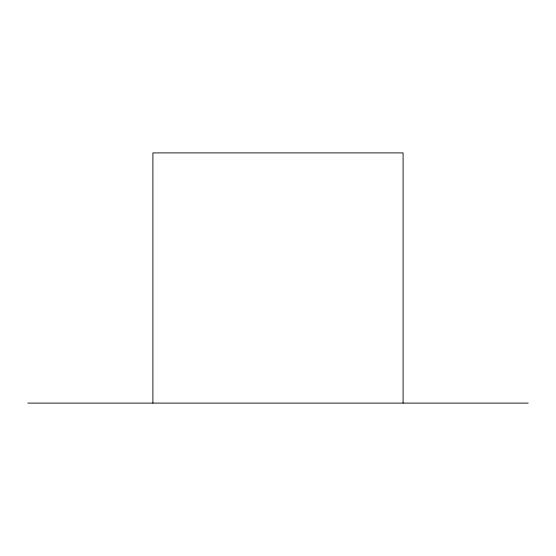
<?xml version="1.0" encoding="UTF-8"?>
<svg xmlns="http://www.w3.org/2000/svg" width="556" height="556" viewBox="0 0 556 556"><rect width="100%" height="100%" fill="white"/><g stroke="black" fill="none" stroke-linecap="round" stroke-linejoin="round"><path stroke-width="0.83" d="M27.8 403.1L528.2 403.1M403.1 403.1L403.1 152.9L152.9 152.9L152.9 403.1"/></g></svg>
